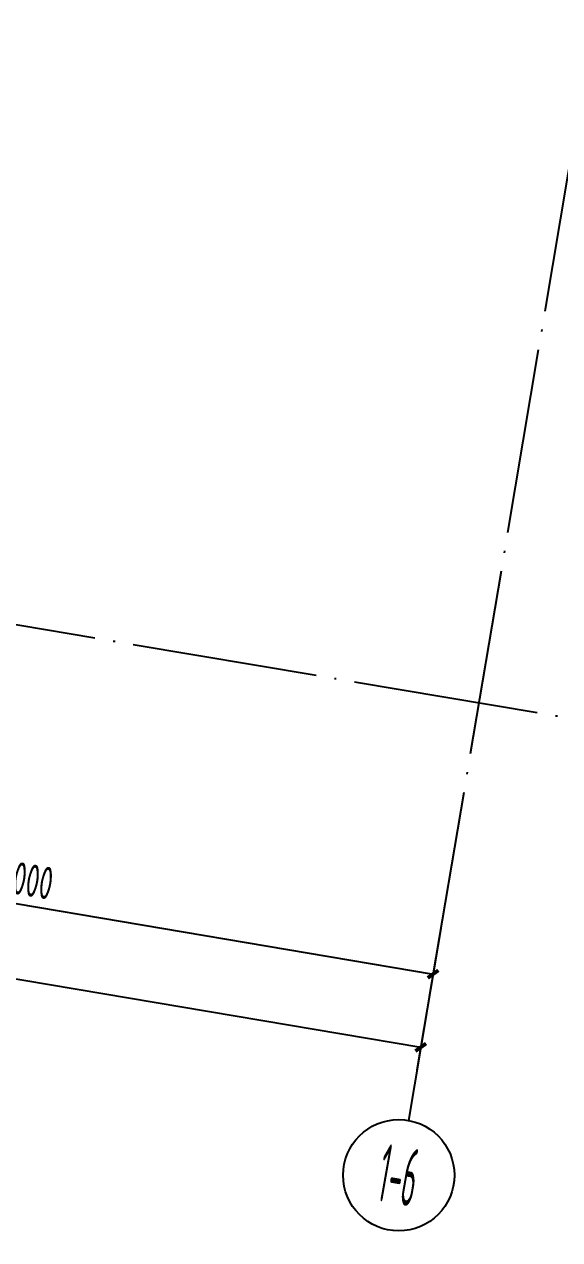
# Model space of a CAD drawing. Extents: x -936 to 12807311, y 101 to 1511157.
# Drawn here: x 12259078 to 12264854, y 1150912 to 1164018 of the extents above; entities that cross this region are included whole.
import ezdxf
from ezdxf.enums import TextEntityAlignment as Align

# ---------------------------------------------------------------- set-up
doc = ezdxf.new("R2010")
doc.units = 0
doc.header["$LTSCALE"] = 1000
doc.header["$MEASUREMENT"] = 0
doc.linetypes.add('PX-GRID-T2$0$DOTE', pattern=[2.42, 2, -0.2, 0.02, -0.2])
for name, color, linetype in [('PX-GRID-T2$0$A-SYMB', 4, 'Continuous'), ('PX-GRID-T2$0$DOTE', 1, 'Continuous'), ('PX-GRID-T2$0$PUB_DIM', 3, 'Continuous')]:
    doc.layers.add(name, color=color, linetype=linetype)
doc.styles.add('PX-GRID-T2$0$X-01-GRID-01$0$1600-CD-B1-09-Grid$0$XD2008', font='xd-hzs.shx', dxfattribs={"width": 0.7, "bigfont": 'xd-hztxt.shx'})
doc.styles.add('PX-GRID-T2$0$XD2008_T3', font='xd-hzs.shx', dxfattribs={"width": 0.7, "bigfont": 'xd-hztxt.shx'})
doc.dimstyles.new('PX-GRID-T2$0$_TCH_ARCH&&100', dxfattribs={"dimtxt": 350, "dimasz": 100, "dimexe": 250, "dimexo": 300, "dimgap": 100, "dimtad": 1, "dimdec": 0, "dimzin": 0, "dimdsep": 46, "dimtxsty": 'PX-GRID-T2$0$XD2008_T3', "dimblk": 'PX-GRID-T2$0$_ArchTick', "dimcen": 0.09, "dimclrd": 1, "dimclre": 1, "dimclrt": 4, "dimazin": 2, "dimtfac": 1, "dimtdec": 0, "dimtix": 1, "dimtmove": 2, "dimatfit": 3, "dimfxl": 0, "dimtolj": 1, "dimtzin": 0, "dimarcsym": 0})

# ---------------------------------------------------------------- blocks, each defined once
blk = doc.blocks.new('PX-GRID-T2$0$X-01-GRID-01$0$1600-CD-B1-09-Grid$0$ECADI-TAG-GRID')
at = {"color": 13}
blk.add_circle((0, 0), 6, dxfattribs=at)
at = {"style": 'PX-GRID-T2$0$X-01-GRID-01$0$1600-CD-B1-09-Grid$0$XD2008', "width": 0.4}
blk.add_attdef('GRID', text='', height=6.25, dxfattribs=at).set_placement((0, 0), align=Align.MIDDLE)
blk = doc.blocks.new('PX-GRID-T2$0$_ArchTick')
at = {"color": 0, "linetype": 'ByBlock', "const_width": 0.4}
blk.add_lwpolyline([(-0.5, -0.5), (0.5, 0.5)], dxfattribs=at)
blk = doc.blocks.new('*D2291')
at = {"layer": 'Defpoints', "color": 0, "transparency": 16777216}
for p in [(12229010, 1160404), (12263621, 1154565), (12263355, 1152987)]:
    blk.add_point(p, dxfattribs=at)
at = {"layer": 'PX-GRID-T2$0$PUB_DIM', "color": 1, "lineweight": -2, "transparency": 16777216}
for p, q in [((12228960, 1160109), (12228702, 1158580)), ((12228744, 1158827), (12263355, 1152987)), ((12263571, 1154269), (12263313, 1152741))]:
    blk.add_line(p, q, dxfattribs=at)
at = {"layer": 'PX-GRID-T2$0$PUB_DIM', "color": 1, "lineweight": -2, "transparency": 16777216, "xscale": 100, "yscale": 100, "zscale": 100}
for p, rotation in [((12228744, 1158827), 170.4235259632673), ((12263355, 1152987), 350.4235259632673)]:
    blk.add_blockref('PX-GRID-T2$0$_ArchTick', p, dxfattribs=dict(at, rotation=rotation))
at = {"layer": 'PX-GRID-T2$0$PUB_DIM', "color": 4, "transparency": 16777216, "insert": (12246095, 1156178), "char_height": 350, "attachment_point": 5, "rotation": 350.4235, "style": 'PX-GRID-T2$0$XD2008_T3'}
blk.add_mtext('\\A1;35100', dxfattribs=at)
blk = doc.blocks.new('*D2295')
at = {"layer": 'Defpoints', "color": 0, "transparency": 16777216}
for p in [(12254746, 1156062), (12263621, 1154565), (12263488, 1153776)]:
    blk.add_point(p, dxfattribs=at)
at = {"layer": 'PX-GRID-T2$0$PUB_DIM', "color": 1, "lineweight": -2, "transparency": 16777216}
for p, q in [((12254696, 1155767), (12254572, 1155027)), ((12254613, 1155274), (12263488, 1153776)), ((12263571, 1154269), (12263446, 1153530))]:
    blk.add_line(p, q, dxfattribs=at)
at = {"layer": 'PX-GRID-T2$0$PUB_DIM', "color": 1, "lineweight": -2, "transparency": 16777216, "xscale": 100, "yscale": 100, "zscale": 100}
for p, rotation in [((12254613, 1155274), 170.4237892473247), ((12263488, 1153776), 350.4237892473247)]:
    blk.add_blockref('PX-GRID-T2$0$_ArchTick', p, dxfattribs=dict(at, rotation=rotation))
at = {"layer": 'PX-GRID-T2$0$PUB_DIM', "color": 4, "transparency": 16777216, "insert": (12259096, 1154796), "char_height": 350, "attachment_point": 5, "rotation": 350.4238, "style": 'PX-GRID-T2$0$XD2008_T3'}
blk.add_mtext('\\A1;9000', dxfattribs=at)
blk = doc.blocks.new('PX-GRID-T2')
at = {"layer": 'PX-GRID-T2$0$DOTE', "linetype": 'PX-GRID-T2$0$DOTE'}
for p, q in [((12273480.6, 1213006.7), (12263221.6, 1152198.4)), ((12222073.6, 1163772.7), (12268320.2, 1155970.4))]:
    blk.add_line(p, q, dxfattribs=at)
at = {"layer": 'PX-GRID-T2$0$A-SYMB', "xscale": 99.99999999999994, "yscale": 99.99999999999994, "zscale": 99.99999999999994, "rotation": 350.0001732064435}
blk.add_blockref('PX-GRID-T2$0$X-01-GRID-01$0$1600-CD-B1-09-Grid$0$ECADI-TAG-GRID', (12263118, 1151607.5), dxfattribs=at).add_auto_attribs({'GRID': '1-6'})
at = {"layer": 'PX-GRID-T2$0$PUB_DIM'}
for base, p1, p2, angle, picture, middle, turn in [((12263354.6, 1152987.3), (12229010, 1160404.4), (12263620.8, 1154565), 350.42353, '*D2291', (12246095, 1156178.2), 350.42353), ((12263487.8, 1153776.3), (12254746.3, 1156062.4), (12263620.9, 1154565.2), 350.42379, '*D2295', (12259096.3, 1154796.1), 350.42379)]:
    dim = blk.add_linear_dim(base=base, p1=p1, p2=p2, angle=angle, dimstyle='PX-GRID-T2$0$_TCH_ARCH&&100', override={"dimgap": 0}, dxfattribs=at)
    dim.commit()
    dim.dimension.update_dxf_attribs({"geometry": picture, "text_midpoint": middle, "dimtype": 161, "text_rotation": turn})

msp = doc.modelspace()

# ---------------------------------------------------------------- block references
msp.add_blockref('PX-GRID-T2', (0, 0))

doc.saveas('drawing.dxf')
